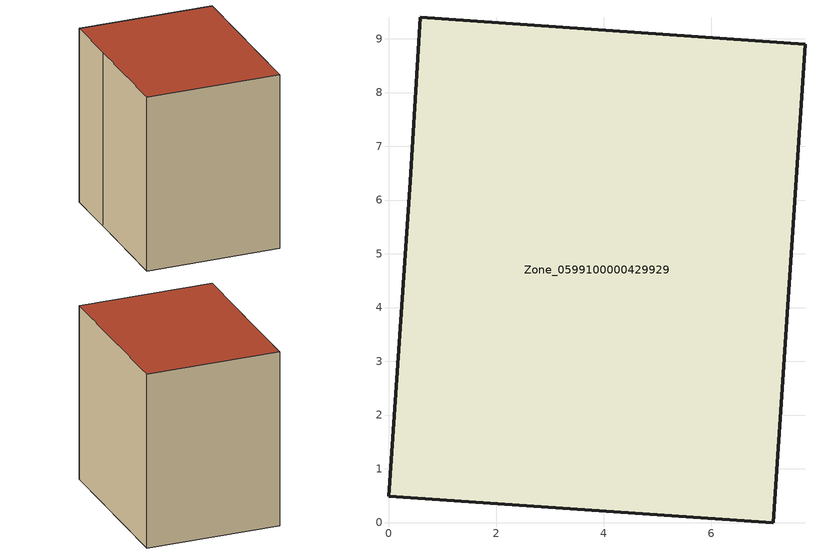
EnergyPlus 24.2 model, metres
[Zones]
Zone_0599100000429929
 floor ground (C_G): 0,0.49 0.4,6.35 0.59,9.4 7.75,8.9 7.16,0 z7.58
 wall outside (C_F): 0.4,6.35 0,0.49 7.16,0 7.75,8.9 0.59,9.4 0.4,6.35 z7.58:17.14
 roof outside (C_R): 7.16,0 7.75,8.9 0.59,9.4 0.4,6.35 0,0.49 z17.14
[BUILDING]
Pand.0599100000429929: North Axis=0; Terrain=City; Loads Convergence Tolerance Value=0.04; Temperature Convergence Tolerance Value=0.4; Solar Distribution=FullExterior; Maximum Number of Warmup Days=25; Minimum Number of Warmup Days=1
[Site:Location]
Rotterdam.The.Hague.AP_ZH_NLD Design_Conditions: Latitude=51.96; Longitude=4.45; Time Zone=1; Elevation=-4.5
[SITE:GROUNDTEMPERATURE:BUILDINGSURFACE]
18, 18, 18, 18, 18, 18, 18, 18, 18, 18, 18, 18
[MATERIAL] Thermal Absorptance=0.9; Solar Absorptance=0.7; Visible Absorptance=0.7
Name | Roughness | Thickness | Conductivity | Density | Specific Heat
G.TC.2006-2014 | MediumSmooth | 0.15 | 0.06 | 540 | 1210
F.TC.2006-2014 | Rough | 0.3 | 0.12 | 1920 | 840
R.TC.2006-2014 | MediumRough | 0.2 | 0.08 | 1500 | 1000
[CONSTRUCTION]
C_G: G.TC.2006-2014
C_F: F.TC.2006-2014
C_R: R.TC.2006-2014
[ZONE]
Zone_0599100000429929: Type=1; Multiplier=1; Ceiling Height=Autocalculate; Volume=Autocalculate; Floor Area=autocalculate; Part of Total Floor Area=Yes
[ZONEINFILTRATION:DESIGNFLOWRATE]
Infil_Zone_0599100000429929: Zone or ZoneList or Space or SpaceList=Zone_0599100000429929; Schedule=AlwaysOn; Design Flow Rate Calculation Method=Flow/Area; Flow Rate per Floor Area=0.0015; Constant Term Coefficient=1; Temperature Term Coefficient=0; Velocity Term Coefficient=0; Velocity Squared Term Coefficient=0
[HVACTEMPLATE:ZONE:IDEALLOADSAIRSYSTEM]
Zone_0599100000429929: Maximum Heating Supply Air Temperature=50; Minimum Cooling Supply Air Temperature=13; Maximum Heating Supply Air Humidity Ratio=0.0156; Minimum Cooling Supply Air Humidity Ratio=0.0077; Heating Limit=NoLimit; Cooling Limit=NoLimit; Dehumidification Control Type=ConstantSensibleHeatRatio; Cooling Sensible Heat Ratio=0.7; Dehumidification Setpoint=60; Humidification Control Type=None; Humidification Setpoint=30; Outdoor Air Method=None; Outdoor Air Flow Rate per Person=0.00944; Outdoor Air Flow Rate per Zone Floor Area=0; Outdoor Air Flow Rate per Zone=0; Demand Controlled Ventilation Type=None; Outdoor Air Economizer Type=NoEconomizer; Heat Recovery Type=None; Sensible Heat Recovery Effectiveness=0.7; Latent Heat Recovery Effectiveness=0.65
[ZONECONTROL:THERMOSTAT]
ThermostatControl_Zone_0599100000429929: Zone or ZoneList=Zone_0599100000429929; Control Type Schedule=DualSetpointControlType; Control 1=Thermostat_Zone_0599100000429929; Temperature Difference Between Cutout And Setpoint=0
[THERMOSTATSETPOINT:DUALSETPOINT]
Thermostat_Zone_0599100000429929: Heating Setpoint Temperature Schedule=HeatingSetpoint_Zone_0599100000429929; Cooling Setpoint Temperature Schedule=CoolingSetpoint_Zone_0599100000429929
[SCHEDULE:COMPACT]
HeatingSetpoint_Zone_0599100000429929: Through: 12/31, For: AllDays, Until: 24:00, 21
CoolingSetpoint_Zone_0599100000429929: Through: 12/31, For: AllDays, Until: 24:00, 24
DualSetpointControlType: Through: 12/31, For: AllDays, Until: 24:00, 4
AlwaysOn: Through: 12/31, For: AllDays, Until: 24:00, 1
